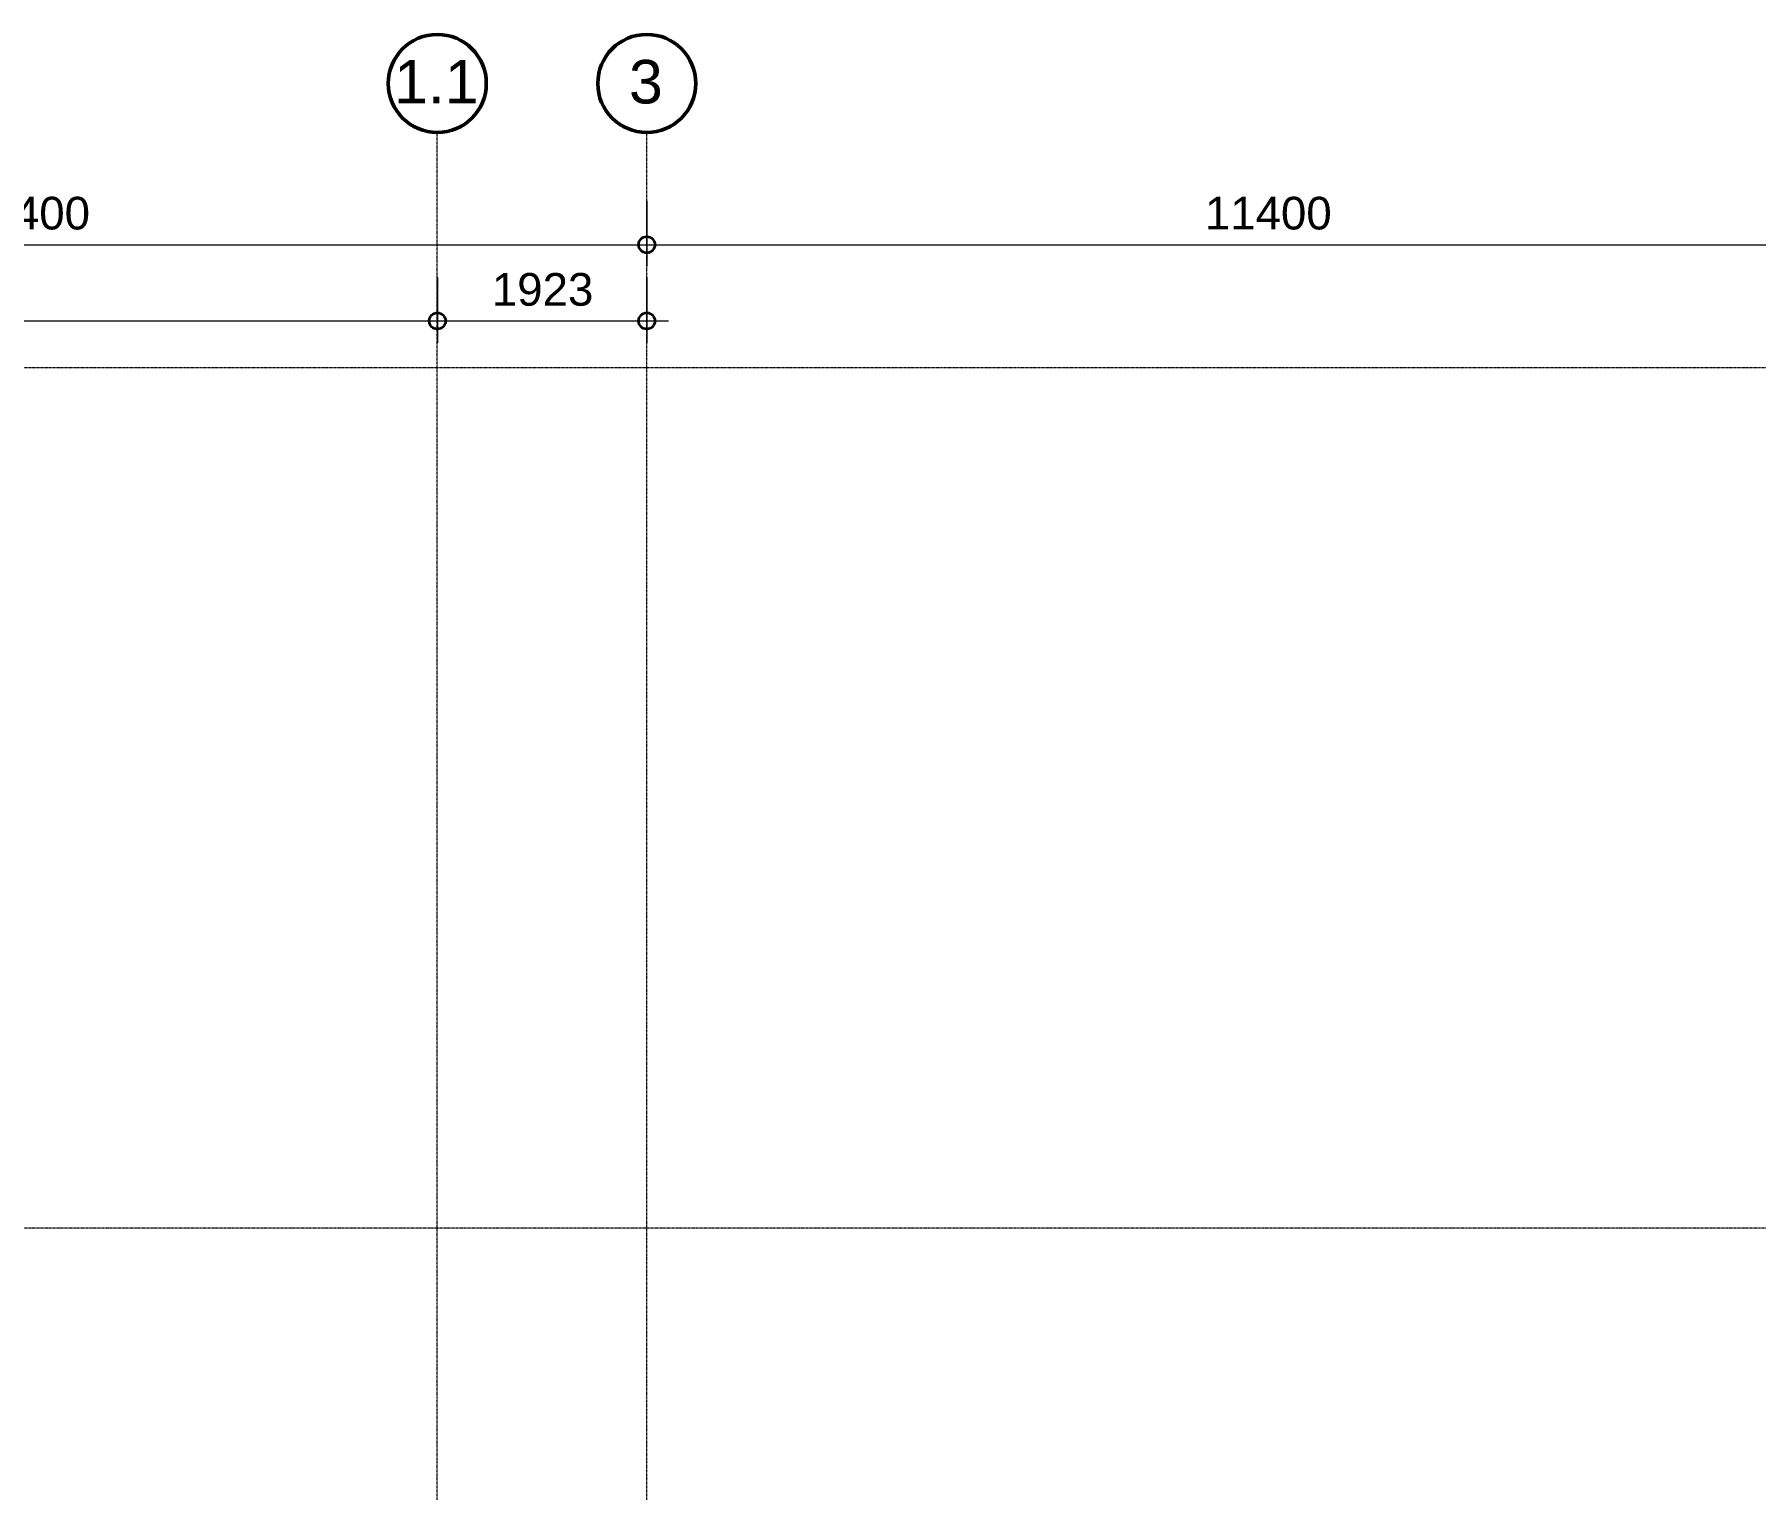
# Model space of a CAD drawing. Header units: millimetres. Extents: x -172 to 74841, y -20332 to 6639.
# Drawn here: x 37754 to 53556, y -6722 to 6639 of the extents above; entities that cross this region are included whole.
import ezdxf

# ---------------------------------------------------------------- set-up
doc = ezdxf.new("R2010")
doc.units = ezdxf.units.MM
doc.linetypes.add('DPA_Grid _ Level 100', pattern=[10, 5.5, -1.6, 1.3, -1.6])
for name, color, linetype, lineweight in [('A-ANNO-DIMS', 1, 'Continuous', 9), ('A-ANNO-DIMS-100', 1, 'Continuous', 9), ('S-GRID', 251, 'Continuous', 9), ('S-GRID-IDEN', 3, 'Continuous', 50)]:
    doc.layers.add(name, color=color, linetype=linetype, lineweight=lineweight)
doc.styles.add('Arial_4', font='arial.ttf', dxfattribs={"height": 400})
doc.styles.add('Arial_6', font='arial.ttf', dxfattribs={"height": 300})
doc.dimstyles.new('DPA-DIM-3_0_C-C', dxfattribs={"dimscale": 304.8, "dimtxt": 306.07782, "dimasz": 0.492126, "dimexe": 0.656168, "dimexo": 0.0625, "dimgap": 0.164042, "dimtad": 1, "dimdec": 0, "dimzin": 0, "dimdsep": 46, "dimtxsty": 'Arial_6', "dimblk1": 'DOTBLANK', "dimblk2": 'DOTBLANK', "dimsah": 1, "dimcen": 0.09, "dimdle": 0.656168, "dimadec": 8, "dimazin": 0, "dimtfac": 1, "dimtdec": 4, "dimtix": 1, "dimtmove": 0, "dimatfit": 3, "dimfxl": 1.312336, "dimfxlon": 1, "dimtvp": 1, "dimtolj": 1, "dimtzin": 0, "dimarcsym": 2})

# ---------------------------------------------------------------- blocks, each defined once
blk = doc.blocks.new('Grid - 100 Scale-2291345-4214-01 ENLARGED ENTRANCE 4 GROUND LEVEL - REFLECTED CEILING PLAN')
at = {"layer": 'S-GRID-IDEN'}
blk.add_circle((0, 0), 4.5, dxfattribs=at)
blk = doc.blocks.new('DIMBLOCK4-4214-01 ENLARGED ENTRANCE 4 GROUND LEVEL - REFLECTED CEILING PLAN')
at = {"layer": 'A-ANNO-DIMS-100'}
for p, q in [((31976, 5108), (31976, 4508)), ((31976, 4708), (31976, 5108)), ((43376, 5108), (43376, 4508)), ((43376, 4708), (43376, 5108)), ((31976, 4708), (43376, 4708))]:
    blk.add_line(p, q, dxfattribs=at)
at = {"layer": 'A-ANNO-DIMS-100', "lineweight": 35}
for centre in [(31976, 4708), (43376, 4708)]:
    blk.add_circle(centre, 75, dxfattribs=at)
at = {"layer": 'A-ANNO-DIMS-100', "color": 0, "insert": (37099, 5148), "char_height": 300, "width": 1384.41, "attachment_point": 1, "line_spacing_factor": 0.941778, "style": 'Arial_6'}
blk.add_mtext('11400', dxfattribs=at)
blk = doc.blocks.new('_DotBlank')
at = {"color": 0, "linetype": 'ByBlock', "lineweight": -2}
blk.add_line((-0.5, 0), (-1, 0), dxfattribs=at)
blk.add_circle((0, 0), 0.5, dxfattribs=at)
blk = doc.blocks.new('DIMBLOCK5-4214-01 ENLARGED ENTRANCE 4 GROUND LEVEL - REFLECTED CEILING PLAN')
at = {"layer": 'A-ANNO-DIMS-100'}
for p, q in [((43376, 5108), (43376, 4508)), ((43376, 4708), (43376, 5108)), ((54776, 5108), (54776, 4508)), ((54776, 4708), (54776, 5108)), ((43376, 4708), (54776, 4708))]:
    blk.add_line(p, q, dxfattribs=at)
at = {"layer": 'A-ANNO-DIMS-100', "lineweight": 35}
for centre in [(43376, 4708), (54776, 4708)]:
    blk.add_circle(centre, 75, dxfattribs=at)
at = {"layer": 'A-ANNO-DIMS-100', "color": 0, "insert": (48499, 5148), "char_height": 300, "width": 1384.41, "attachment_point": 1, "line_spacing_factor": 0.941778, "style": 'Arial_6'}
blk.add_mtext('11400', dxfattribs=at)
blk = doc.blocks.new('DIMBLOCK7-4214-01 ENLARGED ENTRANCE 4 GROUND LEVEL - REFLECTED CEILING PLAN')
at = {"layer": 'A-ANNO-DIMS-100'}
for p, q in [((31976, 4408), (31976, 3808)), ((31976, 4008), (31976, 4408)), ((41453, 4408), (41453, 3808)), ((41453, 4008), (41453, 4408)), ((31776, 4008), (41453, 4008))]:
    blk.add_line(p, q, dxfattribs=at)
at = {"layer": 'A-ANNO-DIMS-100', "lineweight": 35}
for centre in [(31976, 4008), (41453, 4008)]:
    blk.add_circle(centre, 75, dxfattribs=at)
at = {"layer": 'A-ANNO-DIMS-100', "color": 0, "insert": (36253, 4448), "char_height": 300, "width": 1107.53, "attachment_point": 1, "line_spacing_factor": 0.941778, "style": 'Arial_6'}
blk.add_mtext('9477', dxfattribs=at)
blk = doc.blocks.new('DIMBLOCK8-4214-01 ENLARGED ENTRANCE 4 GROUND LEVEL - REFLECTED CEILING PLAN')
at = {"layer": 'A-ANNO-DIMS-100'}
for p, q in [((41453, 4408), (41453, 3808)), ((41453, 4008), (41453, 4408)), ((43376, 4408), (43376, 3808)), ((43376, 4008), (43376, 4408)), ((41453, 4008), (43576, 4008))]:
    blk.add_line(p, q, dxfattribs=at)
at = {"layer": 'A-ANNO-DIMS-100', "lineweight": 35}
for centre in [(41453, 4008), (43376, 4008)]:
    blk.add_circle(centre, 75, dxfattribs=at)
at = {"layer": 'A-ANNO-DIMS-100', "color": 0, "insert": (41953, 4448), "char_height": 300, "width": 1107.53, "attachment_point": 1, "line_spacing_factor": 0.941778, "style": 'Arial_6'}
blk.add_mtext('1923', dxfattribs=at)

msp = doc.modelspace()

# ---------------------------------------------------------------- linework, layer by layer
at = {"layer": 'S-GRID', "linetype": 'DPA_Grid _ Level 100'}
for p, q in [((41452.7, -20332.4), (41452.7, 5738.9)), ((43375.7, -20332.4), (43375.7, 5738.9)), ((74767.8, 3579), (11112.7, 3579)), ((74767.8, -4321), (11112.7, -4321))]:
    msp.add_line(p, q, dxfattribs=at)

# ---------------------------------------------------------------- block references
at = {"layer": 'S-GRID-IDEN', "xscale": 99.99999999999993, "yscale": 99.99999999999993, "zscale": 99.99999999999993}
for p in [(41452.7, 6188.9), (43375.7, 6188.9)]:
    msp.add_blockref('Grid - 100 Scale-2291345-4214-01 ENLARGED ENTRANCE 4 GROUND LEVEL - REFLECTED CEILING PLAN', p, dxfattribs=at)

# ---------------------------------------------------------------- texts
at = {"layer": 'S-GRID-IDEN', "lineweight": 9, "char_height": 400, "attachment_point": 1, "style": 'Arial_4'}
for s, insert, width in [('1.1', (41054.9, 6404.8), 945.991), ('3', (43212.4, 6404.8), 376.793)]:
    msp.add_mtext(s, dxfattribs=dict(at, insert=insert, width=width))

# ---------------------------------------------------------------- dimensions: what is measured, and where the dimension line sits
at = {"layer": 'A-ANNO-DIMS'}
for base, p1, p2, override, picture, middle in [((43375.7, 4708.2), (31975.7, 5108.2), (43375.7, 5108.2), {"dimpost": '<>', "dimfxl": 11400}, 'DIMBLOCK4-4214-01 ENLARGED ENTRANCE 4 GROUND LEVEL - REFLECTED CEILING PLAN', (37675.7, 4911.4)), ((54775.7, 4708.2), (43375.7, 5108.2), (54775.7, 5108.2), {"dimpost": '<>', "dimfxl": 11400}, 'DIMBLOCK5-4214-01 ENLARGED ENTRANCE 4 GROUND LEVEL - REFLECTED CEILING PLAN', (49075.7, 4911.4)), ((41452.7, 4008.2), (31975.7, 4408.2), (41452.7, 4408.2), {"dimpost": '<>', "dimfxl": 9477.000119}, 'DIMBLOCK7-4214-01 ENLARGED ENTRANCE 4 GROUND LEVEL - REFLECTED CEILING PLAN', (36714.2, 4211.4)), ((43375.7, 4008.2), (41452.7, 4408.2), (43375.7, 4408.2), {"dimpost": '<>', "dimfxl": 1922.999881}, 'DIMBLOCK8-4214-01 ENLARGED ENTRANCE 4 GROUND LEVEL - REFLECTED CEILING PLAN', (42414.2, 4211.5))]:
    dim = msp.add_linear_dim(base=base, p1=p1, p2=p2, dimstyle='DPA-DIM-3_0_C-C', override=override, dxfattribs=at)
    dim.commit()
    dim.dimension.update_dxf_attribs({"geometry": picture, "text_midpoint": middle})

doc.saveas('drawing.dxf')
